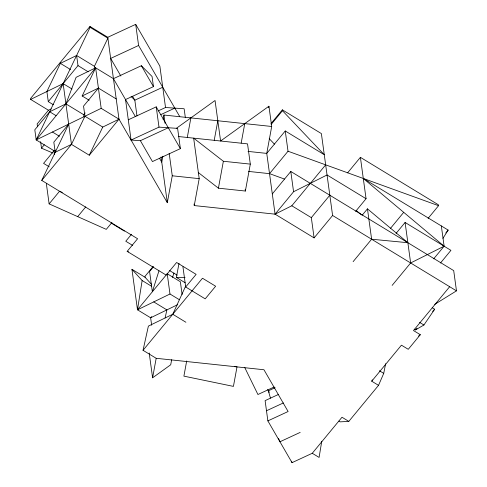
<?xml version="1.0" encoding="UTF-8"?>
<svg xmlns="http://www.w3.org/2000/svg" width="487" height="487" viewBox="0 0 487 487"><rect width="100%" height="100%" fill="white"/><g stroke="black" fill="none" stroke-linecap="round" stroke-linejoin="round"><path stroke-width="0.73" d="M179.38 299.724L169.987 294.008L137.486 309.793L142.143 280.53L131.94 269.287L137.486 309.793L150.635 317.792L151.658 325.237M321.761 441.271L319.088 457.421L312.27 453.275L292.036 462.65L267.874 420.89L265.105 400.637L278.594 394.385M163.115 119.516L163.936 115.029L271.703 126.48L266.754 153.393L275.076 214.158L314.103 237.9L332.597 215.479L321.377 133.584L282.357 109.843L270.973 123.637M162.865 156.217L161.763 162.195L159.499 158.281M51.153 108.924L48.444 110.239L30.644 99.403L30.523 98.526L89.973 26.456L107.773 37.286L118.992 119.181L167.309 202.702L172.258 175.789L169.178 153.283M187.306 137.328L190.88 117.891M171.655 359.704L170.724 364.763L152.595 377.802L156.187 358.298L143.038 350.299L148.389 326.101L172.763 314.261L185.657 286.07M310.31 183.356L291.816 205.776L275.076 214.158L194.252 205.569L199.201 178.65L193.656 138.144L223.369 161.258L250.312 164.125L245.363 191.038L218.419 188.177L198.215 172.459M214.243 140.195L217.823 120.752M218.419 188.177L223.369 161.258M186.685 360.97L183.897 376.141L233.425 386.392L237.011 366.888L234.795 366.431M241.187 143.056L244.76 123.619M268.654 107.724L268.927 106.227L220.593 141.005L215.047 100.499L176.379 128.325M185.139 282.74L176.379 277.407L179.015 263.297M338.97 421.097L340.212 421.852L348.814 421.389L378.533 385.351L383.726 373.377L385.625 363.734M165.099 317.968L166.883 309.902L153.74 301.903M158.963 270.833L152.352 291.774L149.576 271.521L153.411 266.87M172.568 277.389L173.938 273.055M54.507 154.495L53.996 150.745L36.19 139.909L34.808 129.785L49.668 111.766L65.915 103.877L76.112 77.323L95.641 67.839L113.441 78.675L135.337 116.521M378.533 385.351L371.721 381.205L372.299 379.872M30.644 99.403L63.14 83.624L71.467 144.383L89.267 155.213L118.992 119.181L101.186 108.345L36.19 139.909L90.089 27.333L89.973 26.456M94.715 68.478L94.417 66.311L107.895 38.163L90.089 27.333M143.038 350.299L202.482 278.229L215.631 286.228L205.21 298.86L185.699 286.989L196.121 274.358L176.611 262.481L166.189 275.112L127.168 251.371L137.59 238.74L41.742 180.415L68.691 124.13L53.832 142.149L55.214 152.273L71.467 144.383L84.939 116.241L83.551 106.111L98.417 88.092L116.216 98.928M89.158 100.243L82.163 95.982L95.641 67.839L101.186 108.345M89.267 155.213L102.739 127.07L118.992 119.181M442.933 238.356L448.156 230.095L363.296 178.461L444.114 246.203L433.68 258.853M414.236 329.163L415.472 329.918L423.921 324.999L434.672 309.227L432.194 307.717M48.28 101.643L78.005 65.605L76.617 55.475L60.37 63.371L46.892 91.513L48.28 101.643L53.369 104.735M48.444 110.239L37.14 123.942L37.536 126.833M36.19 139.909L95.641 67.839M53.022 153.088L41.492 148.188L44.335 144.742M84.026 116.959L83.715 114.707L85.158 112.966M41.742 180.415L71.467 144.383M111.955 222.48L106.269 229.371L49.126 203.883L59.542 191.251L62.263 192.462M77.695 216.624L85.749 206.865M131.466 234.35L125.78 241.242L132.701 245.454M153.119 266.523L144.968 276.403L145.089 277.286L151.719 284.591M271.095 124.52L282.472 110.719L282.357 109.843M137.486 309.793L167.211 273.755L180.36 281.754L182.108 294.507M282.472 110.719L324.269 154.72L285.248 130.973L266.754 153.393L248.047 151.408M151.597 316.629L150.635 317.792L177.718 304.637M248.577 171.424L269.53 173.652L288.024 151.226L285.248 130.973M272.306 193.905L290.8 171.479L453.701 270.608L456.477 290.861L434.696 304.357M275.076 214.158L293.57 191.732L327.045 174.973L366.066 198.714L355.638 211.364M310.487 183.24L325.657 164.843M347.596 172.855L360.398 157.331L438.44 204.82L438.562 205.697L428.128 218.346M314.103 237.9L311.327 217.646L329.821 195.226M362.237 215.169L367.454 208.844L407.863 242.715L371.618 239.22L353.124 261.647M390.428 228.433L403.705 212.332M396.077 233.383L405.093 222.462L450.925 250.348L440.498 262.998M392.145 285.388L410.638 262.968L444.114 246.203L441.338 225.95M445.782 232.975L448.156 230.095M312.27 453.275L341.996 417.237L348.814 421.389M371.721 381.205L401.44 345.167L408.258 349.313L420.311 334.703L413.5 330.551L449.659 286.709M415.472 329.918L416.988 328.287M432.651 311.406L434.672 309.227M418.491 336.067L420.311 334.703M82.163 95.982L98.417 88.092M55.348 150.087L53.996 150.745L43.574 163.376L49.242 166.822M107.773 37.286L135.696 24.35L159.858 66.11L165.525 107.499L158.032 110.969M135.696 24.35L138.588 45.48L110.665 58.422L120.861 76.039M113.441 78.675L141.364 65.733L152.06 76.489L153.442 86.619L125.524 99.555L131.07 140.061L140.378 140.688L168.301 127.752M162.749 87.246L134.826 100.182L131.082 96.414M128.294 119.808L156.217 106.872L180.379 148.632L152.455 161.568L140.378 140.688M160.527 114.749L174.833 108.126M131.07 140.061L158.993 127.125L177.603 128.379L180.379 148.632M274.114 387.007L257.927 394.507L244.638 367.308M270.468 398.129L268.367 390.824L275.112 387.695M266.492 410.76L283.355 402.95M267.874 420.89L288.115 411.515L263.954 369.749L156.187 358.298M300.193 432.395L279.958 441.77L278.461 438.324M176.379 277.407L185.078 277.681M165.525 107.499L184.135 108.753L185.37 117.757M178.686 136.555L247.536 143.872L250.312 164.125M172.258 175.789L199.201 178.65M288.024 151.226L438.562 205.697M269.53 173.652L284.445 179.046M127.168 251.371L128.586 251.882M76.617 55.475L94.417 66.311M332.597 215.479L456.477 290.861M78.005 65.605L88.177 71.796M70.542 69.556L60.37 63.371L60.248 62.488M291.816 205.776L311.327 217.646M63.14 83.624L72.046 89.036M65.915 103.877L83.715 114.707M84.939 116.241L102.739 127.07M419.581 322.364L423.921 324.999M49.668 111.766L56.023 115.638M52.444 132.02L59.438 136.275M379.391 370.741L383.726 373.377M111.176 223.076L124.392 231.118M169.646 270.595L177.165 275.167M131.94 269.287L145.089 277.286M142.143 280.53L151.536 286.246M172.763 314.261L185.906 322.26M356.344 210.561L361.543 214.919M269.208 138.643L274.431 144.14M138.588 45.48L179.8 116.716M141.364 65.733L153.442 86.619M132.561 96.268L134.826 100.182L136.987 115.93M267.613 389.515L269.122 392.126M268.367 390.824L269.007 392.181M291.616 461.189L292.036 462.65M405.093 222.462L410.638 262.968M360.398 157.331L366.066 198.714M367.454 208.844L371.618 239.22M290.8 171.479L293.57 191.732M268.927 106.227L271.703 126.48M245.156 189.54L245.363 191.038M194.045 204.065L194.252 205.569M163.936 115.029L165.069 123.278M182.929 266.736L185.699 286.989M156.217 106.872L158.993 127.125M161.045 156.948L167.309 202.702M167.211 273.755L169.987 294.008M149.199 352.965L152.595 377.802M40.604 141.674L41.492 148.188M46.35 183.629L49.126 203.883"/></g></svg>
